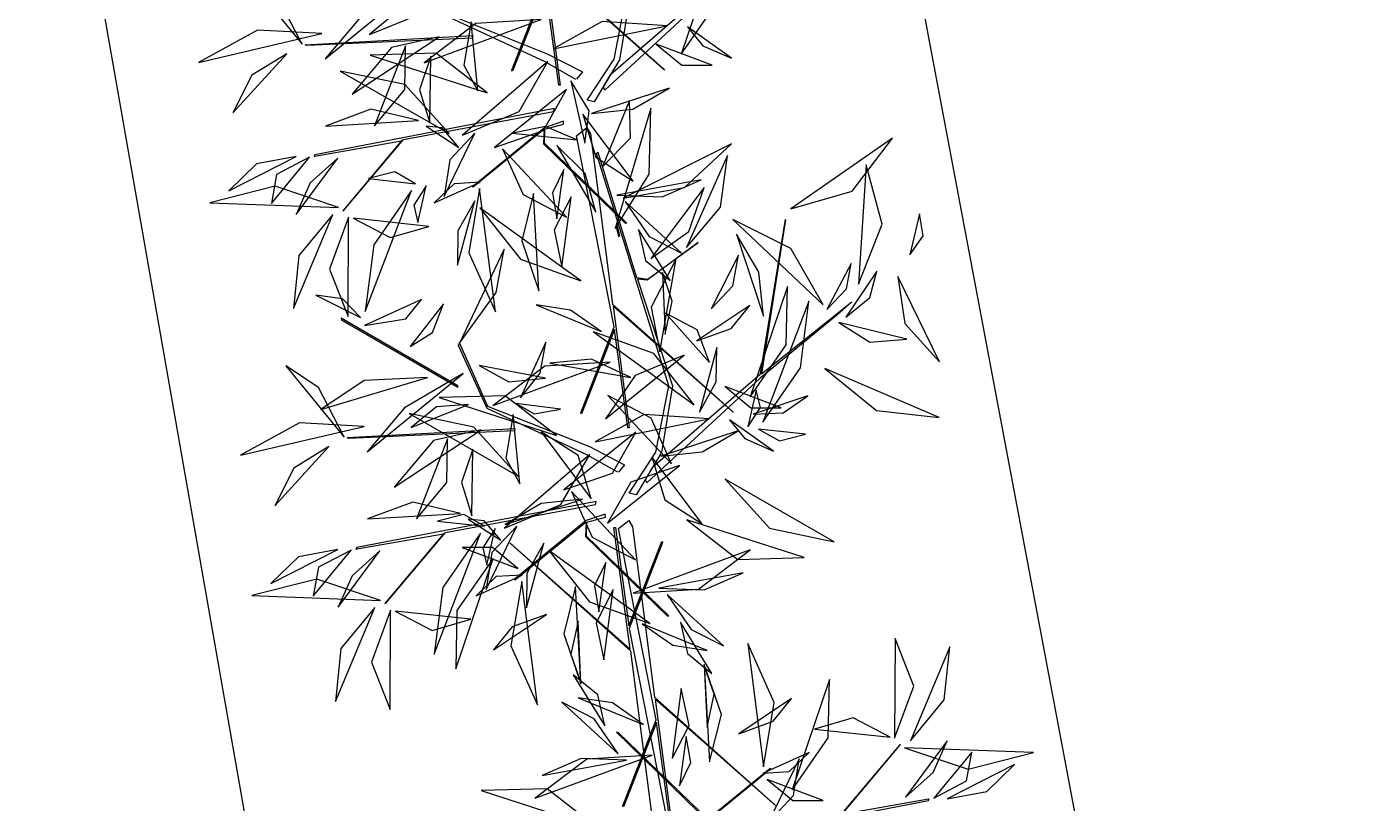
# Model space of a CAD drawing. Header units: centimetres. Extents: x 197412 to 267601, y -375791 to -305433.
# Drawn here: x 201035 to 203088, y -326125 to -324919 of the extents above; entities that cross this region are included whole.
import ezdxf

# ---------------------------------------------------------------- set-up
doc = ezdxf.new("R2010")
doc.units = ezdxf.units.CM
doc.layers.add('3-BAT C-Niveau 0', color=250, linetype='Continuous')

# ---------------------------------------------------------------- blocks, each defined once
blk = doc.blocks.new('Groupe-251-1')
at = {"linetype": 'Continuous', "flags": 128}
for points in [[(11946.31, -45302.78), (11950.47, -45296.41), (11952.47, -45286.13), (11941.25, -45250.03), (11941.42, -45249.82), (11947.47, -45269.27), (11949.18, -45269.55), (11956.99, -45263.86), (11949.08, -45269.71), (11947.58, -45269.56), (11953.01, -45286.08), (11951.34, -45296.48), (11949.96, -45298.7), (11966.66, -45284.26), (11970.54, -45260.32), (11966.85, -45284.26), (11980.87, -45273.06), (11978.45, -45275.17), (11966.65, -45284.9), (11949.04, -45301.18), (11948.85, -45300.67), (11949.96, -45298.7), (11947.37, -45303.01)], [(11958.31, -45298.08), (11939.62, -45281.54), (11942.13, -45300.44), (11941.89, -45300.42), (11939.83, -45285.2), (11934.71, -45298.27), (11934.62, -45298.1), (11939.77, -45284.77), (11933.94, -45255.1), (11935.55, -45253.83), (11936.1, -45254.8), (11939.51, -45281.25), (11958.14, -45297.9)], [(11902.8, -45294.27), (11902.57, -45294.15), (11928.55, -45292.73), (11928.53, -45293.12)], [(11942.61, -45306.02), (11939.66, -45307.03), (11928.49, -45316.19), (11928.66, -45316.16), (11939.62, -45307.2), (11939.51, -45309.52), (11952.17, -45321.8), (11952.44, -45321.84), (11939.7, -45309.44), (11939.75, -45307.26), (11942.62, -45306.5)], [(11969.02, -45351.26), (11950.33, -45334.72), (11952.84, -45353.62), (11952.61, -45353.6), (11950.54, -45338.37), (11945.42, -45351.44), (11945.33, -45351.28), (11950.48, -45337.95), (11944.65, -45308.27), (11946.26, -45307.01), (11946.81, -45307.98), (11950.22, -45334.43), (11968.85, -45351.07)]]:
    blk.add_lwpolyline(points, close=True, dxfattribs=at)
for points in [[(11944.55, -45299.53), (11939.76, -45296.79), (11924.28, -45289.64), (11919.81, -45279.85), (11919.98, -45279.5), (11924.34, -45289.25), (11940.12, -45295.55), (11945.57, -45298.36), (11944.65, -45299.48)], [(11904.03, -45311.44), (11917.51, -45309.08), (11908.38, -45319.91), (11908.53, -45319.85), (11917.82, -45308.87), (11941.08, -45304.52), (11941.21, -45304.07), (11904.04, -45311.22), (11903.92, -45311.46), (11903.99, -45311.45)]]:
    blk.add_lwpolyline(points, dxfattribs=at)
at = {"linetype": 'Continuous'}
for points in [[(11960.87, -45295.63, -207.25), (11966.49, -45287.58, -205.29), (11966.66, -45278.51, -201.98), (11966.66, -45278.51, -201.98), (11960.87, -45295.63, -207.25)], [(11902.08, -45294.06, -214.21), (11898.11, -45286.39, -211.43), (11893.03, -45283, -206.15), (11893.03, -45283, -206.15), (11902.08, -45294.06, -214.21)], [(11920.54, -45284.2, -210.1), (11911.45, -45289.53, -209.96), (11905.67, -45296.33, -205.95), (11905.67, -45296.33, -205.95), (11920.54, -45284.2, -210.1)], [(11921.37, -45289, -207.72), (11916.41, -45289.38, -206.62), (11912.51, -45292.58, -205.86), (11912.51, -45292.58, -205.86), (11921.37, -45289, -207.72)], [(11939.15, -45290.25, -225.36), (11929.04, -45290.88, -224.7), (11921, -45296.96, -224), (11921, -45296.96, -224), (11939.15, -45290.25, -225.36)], [(11958.72, -45291.21, -176.08), (11948.64, -45290.54, -174.79), (11941.01, -45294.8, -170.69), (11941.01, -45294.8, -170.69), (11958.72, -45291.21, -176.08)], [(11905.16, -45292.43, -223.19), (11895.16, -45291.87, -225.59), (11885.99, -45296.89, -225.79), (11885.99, -45296.89, -225.79), (11905.16, -45292.43, -223.19)], [(11905.16, -45292.43, -223.19), (11895.16, -45291.87, -225.59), (11885.99, -45296.89, -225.79), (11885.99, -45296.89, -225.79), (11905.16, -45292.43, -223.19)], [(11928.3, -45290.58, -198.87), (11927.19, -45297.31, -195.41), (11929.33, -45301.32, -190.33), (11929.33, -45301.32, -190.33), (11928.3, -45290.58, -198.87)], [(11961.85, -45291.4, -171.59), (11964.24, -45294.31, -169.03), (11968.7, -45296.26, -167.96), (11968.7, -45296.26, -167.96), (11961.85, -45291.4, -171.59)], [(11923.33, -45292.93, -233.25), (11915.96, -45294.6, -238.65), (11909.84, -45301.82, -241.93), (11909.84, -45301.82, -241.93), (11923.33, -45292.93, -233.25)], [(11913.33, -45306.76, -189.87), (11918.02, -45301.1, -186.93), (11918.14, -45294.33, -183.27), (11918.14, -45294.33, -183.27), (11913.33, -45306.76, -189.87)], [(11957.01, -45294.05, -215.21), (11960.97, -45297.31, -213.09), (11965.7, -45297.32, -210.46), (11965.7, -45297.32, -210.46), (11957.01, -45294.05, -215.21)], [(11899.73, -45295.54, -215.73), (11894.25, -45298.9, -216.78), (11891.32, -45304.72, -215.22), (11891.32, -45304.72, -215.22), (11899.73, -45295.54, -215.73)], [(11899.73, -45295.54, -215.73), (11894.25, -45298.9, -216.78), (11891.32, -45304.72, -215.22), (11891.32, -45304.72, -215.22), (11899.73, -45295.54, -215.73)], [(11930.81, -45301.63, -220.85), (11922.88, -45295.48, -221.31), (11912.63, -45295.76, -222.56), (11912.63, -45295.76, -222.56), (11930.81, -45301.63, -220.85)], [(11922.07, -45295.93, -229.03), (11920.28, -45301.13, -227.48), (11921.9, -45306.27, -225.66), (11921.9, -45306.27, -225.66), (11922.07, -45295.93, -229.03)], [(11924.87, -45307.92, -220.09), (11918, -45300.33, -220.53), (11907.98, -45298.23, -219.34), (11907.98, -45298.23, -219.34), (11924.87, -45307.92, -220.09)], [(11926.96, -45308.21, -178.9), (11935.73, -45304.5, -176.01), (11940.21, -45296.78, -172.29), (11940.21, -45296.78, -172.29), (11926.96, -45308.21, -178.9)], [(11926.96, -45308.21, -178.9), (11935.73, -45304.5, -176.01), (11940.21, -45296.78, -172.29), (11940.21, -45296.78, -172.29), (11926.96, -45308.21, -178.9)], [(11931.95, -45310.08, -210.57), (11939.53, -45307.49, -206.9), (11943.12, -45301.12, -202.54), (11943.12, -45301.12, -202.54), (11931.95, -45310.08, -210.57)], [(11946.99, -45304.84, -200.44), (11953.41, -45304.14, -199.26), (11959.02, -45300.9, -200.49), (11959.02, -45300.9, -200.49), (11946.99, -45304.84, -200.44)], [(11920.15, -45305.92, -200.41), (11912.76, -45304.14, -200.32), (11905.69, -45306.77, -200.54), (11905.69, -45306.77, -200.54), (11920.15, -45305.92, -200.41)], [(11926.38, -45310.08, -177.75), (11923.79, -45307.05, -175.38), (11921.31, -45306.79, -172.12), (11921.31, -45306.79, -172.12), (11926.38, -45310.08, -177.75)], [(11945.64, -45304.92, -200.73), (11947.66, -45311.61, -197.34), (11953.44, -45315.31, -193.77), (11953.44, -45315.31, -193.77), (11945.64, -45304.92, -200.73)], [(11945.64, -45304.92, -200.73), (11947.66, -45311.61, -197.34), (11953.44, -45315.31, -193.77), (11953.44, -45315.31, -193.77), (11945.64, -45304.92, -200.73)], [(11928.87, -45307.88, -207.06), (11924.99, -45312, -208.24), (11924.13, -45317.7, -209.24), (11924.13, -45317.7, -209.24), (11928.87, -45307.88, -207.06)], [(11933.18, -45310.32, -217.22), (11936.37, -45317.4, -219.34), (11943.08, -45320.94, -221.55), (11943.08, -45320.94, -221.55), (11933.18, -45310.32, -217.22)], [(11901.13, -45311.5, -174.84), (11895.01, -45312.64, -175.45), (11890.69, -45316.82, -176.76), (11890.69, -45316.82, -176.76), (11901.13, -45311.5, -174.84)], [(11903.2, -45311.62, -174.58), (11898.12, -45314.27, -172.2), (11897.3, -45318.77, -168.43), (11897.3, -45318.77, -168.43), (11903.2, -45311.62, -174.58)], [(11907.61, -45311.74, -186.97), (11903.31, -45315.59, -187.38), (11901.14, -45320.48, -185.5), (11901.14, -45320.48, -185.5), (11907.61, -45311.74, -186.97)], [(11919.68, -45315.72, -213.12), (11916.44, -45313.87, -210.71), (11912.39, -45314.92, -208.62), (11912.39, -45314.92, -208.62), (11919.68, -45315.72, -213.12)], [(11919.68, -45315.72, -213.12), (11916.44, -45313.87, -210.71), (11912.39, -45314.92, -208.62), (11912.39, -45314.92, -208.62), (11919.68, -45315.72, -213.12)], [(11942.69, -45313.53, -197.01), (11940.92, -45317.12, -196.39), (11941.62, -45321.19, -196.61), (11941.62, -45321.19, -196.61), (11942.69, -45313.53, -197.01)], [(11950.91, -45317.5, -183.78), (11957.94, -45317.78, -183.14), (11964, -45315.13, -184.94), (11964, -45315.13, -184.94), (11950.91, -45317.5, -183.78)], [(11907.74, -45319.41, -186.41), (11897.87, -45316.1, -187.61), (11887.77, -45318.67, -186.97), (11887.77, -45318.67, -186.97), (11907.74, -45319.41, -186.41)], [(11919.03, -45316.77, -212.64), (11913.18, -45325.23, -211.07), (11911.87, -45335.56, -212.06), (11911.87, -45335.56, -212.06), (11919.03, -45316.77, -212.64)], [(11919.03, -45316.77, -212.64), (11913.18, -45325.23, -211.07), (11911.87, -45335.56, -212.06), (11911.87, -45335.56, -212.06), (11919.03, -45316.77, -212.64)], [(11921.33, -45316.05, -212.09), (11919.41, -45319.05, -209.87), (11920.05, -45321.74, -207.1), (11920.05, -45321.74, -207.1), (11921.33, -45316.05, -212.09)], [(11921.33, -45316.05, -212.09), (11919.41, -45319.05, -209.87), (11920.05, -45321.74, -207.1), (11920.05, -45321.74, -207.1), (11921.33, -45316.05, -212.09)], [(11929.71, -45315.48, -179.83), (11925.66, -45315.73, -178.67), (11922.57, -45318.69, -177.99), (11922.57, -45318.69, -177.99), (11929.71, -45315.48, -179.83)], [(11929.62, -45316.47, -179.52), (11927.96, -45326.45, -178.73), (11932.07, -45335.63, -177.91), (11932.07, -45335.63, -177.91), (11929.62, -45316.47, -179.52)], [(11928.87, -45318.36, -204.62), (11926.24, -45323.05, -205.07), (11926.17, -45328.35, -204.23), (11926.17, -45328.35, -204.23), (11928.87, -45318.36, -204.62)], [(11938, -45317.25, -247.3), (11936.17, -45324.61, -244.69), (11938.82, -45332.37, -243.35), (11938.82, -45332.37, -243.35), (11938, -45317.25, -247.3)], [(11938, -45317.25, -247.3), (11936.17, -45324.61, -244.69), (11938.82, -45332.37, -243.35), (11938.82, -45332.37, -243.35), (11938, -45317.25, -247.3)], [(11943.82, -45317.74, -186.16), (11941.18, -45322.88, -185.75), (11942.39, -45328.62, -185.13), (11942.39, -45328.62, -185.13), (11943.82, -45317.74, -186.16)], [(11952.18, -45318.51, -176.88), (11955.91, -45323.92, -176.9), (11960.95, -45326.48, -174.04), (11960.95, -45326.48, -174.04), (11952.18, -45318.51, -176.88)], [(11906.84, -45320.5, -186.4), (11901.59, -45326.88, -186.75), (11900.75, -45335.09, -187), (11900.75, -45335.09, -187), (11906.84, -45320.5, -186.4)], [(11909.29, -45320.91, -182.25), (11906.32, -45328.98, -178.08), (11909.23, -45336.36, -173.29), (11909.23, -45336.36, -173.29), (11909.29, -45320.91, -182.25)], [(11909.99, -45321.07, -181.99), (11915.72, -45324.07, -181.12), (11921.72, -45322.34, -179.03), (11921.72, -45322.34, -179.03), (11909.99, -45321.07, -181.99)], [(11929.67, -45319.45, -204.31), (11935.97, -45327.44, -204.16), (11945.3, -45330.8, -202.67), (11945.3, -45330.8, -202.67), (11929.67, -45319.45, -204.31)], [(11954.26, -45322.81, -161.32), (11955.34, -45327.64, -161.24), (11959.16, -45330.75, -160.95), (11959.16, -45330.75, -160.95), (11954.26, -45322.81, -161.32)], [(11958.41, -45339.06, -223.21), (11959.5, -45333.96, -222.61), (11957.97, -45329.53, -220.88), (11957.97, -45329.53, -220.88), (11958.41, -45339.06, -223.21)], [(11958.41, -45339.06, -223.21), (11959.5, -45333.96, -222.61), (11957.97, -45329.53, -220.88), (11957.97, -45329.53, -220.88), (11958.41, -45339.06, -223.21)], [(11971.58, -45348.81, -207.25), (11977.2, -45340.75, -205.29), (11977.37, -45331.68, -201.98), (11977.37, -45331.68, -201.98), (11971.58, -45348.81, -207.25)], [(11948.45, -45338.65, -228.81), (11943.72, -45335.33, -229.15), (11938.4, -45334.52, -227.32), (11938.4, -45334.52, -227.32), (11948.45, -45338.65, -228.81)], [(11963.3, -45340.13, -210.84), (11968.63, -45338.18, -209.98), (11971.52, -45334.63, -207.2), (11971.52, -45334.63, -207.2), (11963.3, -45340.13, -210.84)], [(11949.87, -45343.43, -225.36), (11939.75, -45344.06, -224.7), (11931.71, -45350.14, -224), (11931.71, -45350.14, -224), (11949.87, -45343.43, -225.36)], [(11967.73, -45347.22, -215.21), (11971.68, -45350.49, -213.09), (11976.41, -45350.49, -210.46), (11976.41, -45350.49, -210.46), (11967.73, -45347.22, -215.21)], [(11941.52, -45354.8, -220.85), (11933.59, -45348.65, -221.31), (11923.34, -45348.93, -222.56), (11923.34, -45348.93, -222.56), (11941.52, -45354.8, -220.85)], [(11935.58, -45361.1, -220.09), (11928.71, -45353.51, -220.53), (11918.7, -45351.4, -219.34), (11918.7, -45351.4, -219.34), (11935.58, -45361.1, -220.09)], [(11957.71, -45358.02, -200.44), (11964.12, -45357.32, -199.26), (11969.73, -45354.07, -200.49), (11969.73, -45354.07, -200.49), (11957.71, -45358.02, -200.44)], [(11942.67, -45363.25, -210.57), (11950.24, -45360.67, -206.9), (11953.83, -45354.3, -202.54), (11953.83, -45354.3, -202.54), (11942.67, -45363.25, -210.57)], [(11956.36, -45358.09, -200.73), (11958.37, -45364.79, -197.34), (11964.16, -45368.49, -193.77), (11964.16, -45368.49, -193.77), (11956.36, -45358.09, -200.73)], [(11956.36, -45358.09, -200.73), (11958.37, -45364.79, -197.34), (11964.16, -45368.49, -193.77), (11964.16, -45368.49, -193.77), (11956.36, -45358.09, -200.73)], [(11943.89, -45363.5, -217.22), (11947.08, -45370.58, -219.34), (11953.79, -45374.11, -221.55), (11953.79, -45374.11, -221.55), (11943.89, -45363.5, -217.22)], [(11930.39, -45368.89, -213.12), (11927.15, -45367.05, -210.71), (11923.1, -45368.09, -208.62), (11923.1, -45368.09, -208.62), (11930.39, -45368.89, -213.12)], [(11930.39, -45368.89, -213.12), (11927.15, -45367.05, -210.71), (11923.1, -45368.09, -208.62), (11923.1, -45368.09, -208.62), (11930.39, -45368.89, -213.12)], [(11929.74, -45369.95, -212.64), (11923.89, -45378.41, -211.07), (11922.58, -45388.74, -212.06), (11922.58, -45388.74, -212.06), (11929.74, -45369.95, -212.64)], [(11929.74, -45369.95, -212.64), (11923.89, -45378.41, -211.07), (11922.58, -45388.74, -212.06), (11922.58, -45388.74, -212.06), (11929.74, -45369.95, -212.64)], [(11932.05, -45369.23, -212.09), (11930.12, -45372.23, -209.87), (11930.76, -45374.91, -207.1), (11930.76, -45374.91, -207.1), (11932.05, -45369.23, -212.09)], [(11932.05, -45369.23, -212.09), (11930.12, -45372.23, -209.87), (11930.76, -45374.91, -207.1), (11930.76, -45374.91, -207.1), (11932.05, -45369.23, -212.09)], [(11939.58, -45371.54, -204.62), (11936.96, -45376.23, -205.07), (11936.88, -45381.53, -204.23), (11936.88, -45381.53, -204.23), (11939.58, -45371.54, -204.62)], [(11940.38, -45372.63, -204.31), (11946.68, -45380.62, -204.16), (11956.01, -45383.97, -202.67), (11956.01, -45383.97, -202.67), (11940.38, -45372.63, -204.31)]]:
    blk.add_polyline3d(points, dxfattribs=at)
blk = doc.blocks.new('Groupe-255-1')
at = {"linetype": 'Continuous', "flags": 128}
for points in [[(11952.82, -45363.76), (11956.98, -45357.4), (11958.99, -45347.11), (11947.76, -45311.01), (11947.94, -45310.81), (11953.98, -45330.26), (11955.69, -45330.53), (11963.5, -45324.85), (11955.6, -45330.7), (11954.09, -45330.55), (11959.52, -45347.07), (11957.85, -45357.46), (11956.47, -45359.69), (11973.17, -45345.25), (11977.06, -45321.3), (11973.36, -45345.24), (11987.38, -45334.05), (11984.97, -45336.16), (11973.16, -45345.88), (11955.55, -45362.16), (11955.36, -45361.66), (11956.47, -45359.69), (11953.88, -45363.99)], [(11926.25, -45347.31), (11926.25, -45347.12), (11908.16, -45336.6), (11908.2, -45336.87)], [(11909.31, -45355.25), (11909.09, -45355.13), (11935.07, -45353.71), (11935.04, -45354.1)], [(11949.12, -45367.01), (11946.17, -45368.01), (11935, -45377.17), (11935.18, -45377.14), (11946.13, -45368.19), (11946.03, -45370.5), (11958.69, -45382.78), (11958.95, -45382.82), (11946.21, -45370.42), (11946.27, -45368.24), (11949.13, -45367.48)], [(11975.53, -45412.25), (11956.84, -45395.71), (11959.36, -45414.6), (11959.12, -45414.58), (11957.05, -45399.36), (11951.93, -45412.43), (11951.84, -45412.27), (11956.99, -45398.93), (11951.16, -45369.26), (11952.77, -45367.99), (11953.33, -45368.96), (11956.73, -45395.42), (11975.36, -45412.06)], [(11934.28, -45371.44), (11952.97, -45387.98), (11950.45, -45369.08), (11950.69, -45369.1), (11952.76, -45384.33), (11957.88, -45371.26), (11957.97, -45371.42), (11952.82, -45384.75), (11958.65, -45414.43), (11957.04, -45415.69), (11956.48, -45414.72), (11953.08, -45388.27), (11934.45, -45371.63)], [(11960.69, -45416.68), (11963.64, -45415.67), (11974.81, -45406.51), (11974.63, -45406.54), (11963.68, -45415.49), (11963.78, -45413.18), (11951.12, -45400.9), (11950.86, -45400.86), (11963.6, -45413.26), (11963.54, -45415.44), (11960.68, -45416.2)]]:
    blk.add_lwpolyline(points, close=True, dxfattribs=at)
for points in [[(11951.06, -45360.52), (11946.27, -45357.78), (11930.79, -45350.63), (11926.32, -45340.83), (11926.49, -45340.49), (11930.86, -45350.23), (11946.64, -45356.53), (11952.08, -45359.34), (11951.16, -45360.47)], [(11910.54, -45372.42), (11924.02, -45370.07), (11914.9, -45380.89), (11915.04, -45380.84), (11924.33, -45369.85), (11947.59, -45365.5), (11947.72, -45365.06), (11910.55, -45372.2), (11910.43, -45372.44), (11910.5, -45372.43)], [(11999.27, -45411.26), (11985.79, -45413.62), (11994.91, -45402.79), (11994.77, -45402.85), (11985.48, -45413.83), (11962.22, -45418.18), (11962.09, -45418.63), (11999.26, -45411.48), (11999.38, -45411.24), (11999.31, -45411.25)]]:
    blk.add_lwpolyline(points, dxfattribs=at)
at = {"linetype": 'Continuous'}
for points in [[(11945.95, -45309.42, -183.73), (11946.59, -45304.42, -181.29), (11943.77, -45299.74, -179.52), (11943.77, -45299.74, -179.52), (11945.95, -45309.42, -183.73)], [(11948.66, -45313.12, -194.21), (11953.03, -45308.59, -192.81), (11952.89, -45302.83, -190.06), (11952.89, -45302.83, -190.06), (11948.66, -45313.12, -194.21)], [(11948.66, -45313.12, -194.21), (11953.03, -45308.59, -192.81), (11952.89, -45302.83, -190.06), (11952.89, -45302.83, -190.06), (11948.66, -45313.12, -194.21)], [(11950.65, -45322.66, -206.43), (11955.93, -45314.26, -204.4), (11956.19, -45304, -204.36), (11956.19, -45304, -204.36), (11950.65, -45322.66, -206.43)], [(11950.65, -45322.66, -206.43), (11955.93, -45314.26, -204.4), (11956.19, -45304, -204.36), (11956.19, -45304, -204.36), (11950.65, -45322.66, -206.43)], [(11944.7, -45308.93, -183.47), (11939.86, -45306.85, -183.7), (11934.74, -45307.86, -184.07), (11934.74, -45307.86, -184.07), (11944.7, -45308.93, -183.47)], [(11944.7, -45308.93, -183.47), (11939.86, -45306.85, -183.7), (11934.74, -45307.86, -184.07), (11934.74, -45307.86, -184.07), (11944.7, -45308.93, -183.47)], [(11977.9, -45319.63, -215.07), (11987.42, -45316.9, -213.8), (11993.66, -45308.63, -214.42), (11993.66, -45308.63, -214.42), (11977.9, -45319.63, -215.07)], [(11947.67, -45320.15, -199.98), (11946, -45314.12, -200.36), (11941.62, -45309.81, -199.46), (11941.62, -45309.81, -199.46), (11947.67, -45320.15, -199.98)], [(11951.91, -45317.95, -194.97), (11961.41, -45316.33, -192.57), (11968.71, -45309.53, -191.31), (11968.71, -45309.53, -191.31), (11951.91, -45317.95, -194.97)], [(11961.69, -45325.64, -201.48), (11966.99, -45319.38, -202.35), (11968.06, -45311.34, -201.76), (11968.06, -45311.34, -201.76), (11961.69, -45325.64, -201.48)], [(11988.42, -45331.31, -228.35), (11992.09, -45322, -229.1), (11989.57, -45312.79, -232.12), (11989.57, -45312.79, -232.12), (11988.42, -45331.31, -228.35)], [(11956.16, -45327.32, -207.16), (11962.09, -45323.14, -205.48), (11964.43, -45316.33, -203.83), (11964.43, -45316.33, -203.83), (11956.16, -45327.32, -207.16)], [(11956.16, -45327.32, -207.16), (11962.09, -45323.14, -205.48), (11964.43, -45316.33, -203.83), (11964.43, -45316.33, -203.83), (11956.16, -45327.32, -207.16)], [(11982.92, -45334.51, -228.97), (11977.92, -45325.79, -227.8), (11968.92, -45321.26, -227.09), (11968.92, -45321.26, -227.09), (11982.92, -45334.51, -228.97)], [(11996.35, -45326.74, -211.21), (11998.41, -45323.79, -209.03), (11997.84, -45320.41, -206.71), (11997.84, -45320.41, -206.71), (11996.35, -45326.74, -211.21)], [(11996.35, -45326.74, -211.21), (11998.41, -45323.79, -209.03), (11997.84, -45320.41, -206.71), (11997.84, -45320.41, -206.71), (11996.35, -45326.74, -211.21)], [(11951.17, -45323.91, -203.84), (11951.39, -45323.8, -203.87), (11950.94, -45322.12, -202.04), (11950.73, -45322.22, -202.02), (11951.17, -45323.91, -203.84)], [(11973.65, -45336.29, -196.26), (11972.93, -45329.43, -195.05), (11969.45, -45323.57, -196.39), (11969.45, -45323.57, -196.39), (11973.65, -45336.29, -196.26)], [(11926.49, -45340.49, -197.23), (11932.16, -45332.61, -194.28), (11933.43, -45325.87, -188.42), (11933.43, -45325.87, -188.42), (11926.49, -45340.49, -197.23)], [(11960.12, -45327.39, -188.89), (11956.25, -45334.89, -185.79), (11957.56, -45341.84, -181.22), (11957.56, -45341.84, -181.22), (11960.12, -45327.39, -188.89)], [(11965.52, -45335.17, -195.33), (11968.9, -45331.57, -195.1), (11969.78, -45326.84, -194.26), (11969.78, -45326.84, -194.26), (11965.52, -45335.17, -195.33)], [(11983.47, -45335.23, -229.3), (11986.55, -45332.04, -228.25), (11987.25, -45328.09, -226.49), (11987.25, -45328.09, -226.49), (11983.47, -45335.23, -229.3)], [(11986.43, -45336.44, -232.75), (11990.17, -45333.37, -233.5), (11991.27, -45329.32, -235.42), (11991.27, -45329.32, -235.42), (11986.43, -45336.44, -232.75)], [(11994.52, -45330.14, -212.86), (11995.58, -45337.41, -209.91), (12000.99, -45343.37, -208.14), (12000.99, -45343.37, -208.14), (11994.52, -45330.14, -212.86)], [(11994.52, -45330.14, -212.86), (11995.58, -45337.41, -209.91), (12000.99, -45343.37, -208.14), (12000.99, -45343.37, -208.14), (11994.52, -45330.14, -212.86)], [(11911.13, -45336.5, -211.6), (11908.32, -45333.61, -211.07), (11904.22, -45333.03, -211.1), (11904.22, -45333.03, -211.1), (11911.13, -45336.5, -211.6)], [(11911.77, -45337.74, -202.5), (11918.17, -45336.72, -200.11), (11920.59, -45333.67, -195.35), (11920.59, -45333.67, -195.35), (11911.77, -45337.74, -202.5)], [(11918.82, -45340.98, -218.46), (11922.28, -45338.83, -216.39), (11924.01, -45334.39, -215.43), (11924.01, -45334.39, -215.43), (11918.82, -45340.98, -218.46)], [(11973.56, -45352.75, -212.64), (11979.41, -45344.29, -211.07), (11980.71, -45333.96, -212.06), (11980.71, -45333.96, -212.06), (11973.56, -45352.75, -212.64)], [(11973.56, -45352.75, -212.64), (11979.41, -45344.29, -211.07), (11980.71, -45333.96, -212.06), (11980.71, -45333.96, -212.06), (11973.56, -45352.75, -212.64)], [(11965.28, -45343.47, -184.69), (11963.36, -45338.41, -183.17), (11958.44, -45335.84, -181.63), (11958.44, -45335.84, -181.63), (11965.28, -45343.47, -184.69)], [(11985.33, -45337.25, -232.48), (11990.14, -45340.32, -232.45), (11995.9, -45339.85, -231.83), (11995.9, -45339.85, -231.83), (11985.33, -45337.25, -232.48)], [(11962.92, -45350.07, -204.31), (11956.62, -45342.08, -204.16), (11947.28, -45338.73, -202.67), (11947.28, -45338.73, -202.67), (11962.92, -45350.07, -204.31)], [(11935.97, -45348.95, -202.12), (11939.01, -45345.12, -201.54), (11939.88, -45340.32, -202.14), (11939.88, -45340.32, -202.14), (11935.97, -45348.95, -202.12)], [(11963.72, -45351.16, -204.62), (11966.34, -45346.47, -205.07), (11966.42, -45341.17, -204.23), (11966.42, -45341.17, -204.23), (11963.72, -45351.16, -204.62)], [(11953.09, -45345.81, -185.42), (11946.99, -45342.95, -185.31), (11940.52, -45343.58, -184.01), (11940.52, -45343.58, -184.01), (11953.09, -45345.81, -185.42)], [(11961.37, -45342.36, -205.3), (11953.73, -45345.51, -204.92), (11949.14, -45352.23, -203.9), (11949.14, -45352.23, -203.9), (11961.37, -45342.36, -205.3)], [(11908.59, -45355.05, -214.21), (11904.63, -45347.38, -211.43), (11899.54, -45343.99, -206.15), (11899.54, -45343.99, -206.15), (11908.59, -45355.05, -214.21)], [(11921.53, -45345.78, -221.24), (11911.72, -45346.28, -218.96), (11905, -45350.78, -214.31), (11905, -45350.78, -214.31), (11921.53, -45345.78, -221.24)], [(11927.05, -45345.18, -210.1), (11917.97, -45350.52, -209.96), (11912.18, -45357.32, -205.95), (11912.18, -45357.32, -205.95), (11927.05, -45345.18, -210.1)], [(11929.57, -45343.94, -199.77), (11934.14, -45346.5, -197.57), (11939.85, -45345.92, -196.35), (11939.85, -45345.92, -196.35), (11929.57, -45343.94, -199.77)], [(11983.16, -45344.39, -223.66), (11991.18, -45350.94, -222.36), (12000.93, -45352.01, -219.58), (12000.93, -45352.01, -219.58), (11983.16, -45344.39, -223.66)], [(11971.25, -45353.47, -212.09), (11973.18, -45350.47, -209.87), (11972.54, -45347.79, -207.1), (11972.54, -45347.79, -207.1), (11971.25, -45353.47, -212.09)], [(11971.25, -45353.47, -212.09), (11973.18, -45350.47, -209.87), (11972.54, -45347.79, -207.1), (11972.54, -45347.79, -207.1), (11971.25, -45353.47, -212.09)], [(11927.89, -45349.99, -207.72), (11922.92, -45350.37, -206.62), (11919.02, -45353.56, -205.86), (11919.02, -45353.56, -205.86), (11927.89, -45349.99, -207.72)], [(11935.27, -45349.85, -202.35), (11938.09, -45351.44, -200.21), (11942.14, -45350.73, -199.09), (11942.14, -45350.73, -199.09), (11935.27, -45349.85, -202.35)], [(11959.41, -45359.2, -217.22), (11956.22, -45352.12, -219.34), (11949.51, -45348.58, -221.55), (11949.51, -45348.58, -221.55), (11959.41, -45359.2, -217.22)], [(11972.06, -45351.49, -172.05), (11976.7, -45351.28, -171.7), (11980.54, -45348.66, -172.02), (11980.54, -45348.66, -172.02), (11972.06, -45351.49, -172.05)], [(11972.06, -45351.49, -172.05), (11976.7, -45351.28, -171.7), (11980.54, -45348.66, -172.02), (11980.54, -45348.66, -172.02), (11972.06, -45351.49, -172.05)], [(11934.81, -45351.56, -198.87), (11933.7, -45358.3, -195.41), (11935.84, -45362.3, -190.33), (11935.84, -45362.3, -190.33), (11934.81, -45351.56, -198.87)], [(11965.23, -45352.2, -176.08), (11955.15, -45351.53, -174.79), (11947.52, -45355.79, -170.69), (11947.52, -45355.79, -170.69), (11965.23, -45352.2, -176.08)], [(11911.68, -45353.42, -223.19), (11901.67, -45352.85, -225.59), (11892.5, -45357.87, -225.79), (11892.5, -45357.87, -225.79), (11911.68, -45353.42, -223.19)], [(11911.68, -45353.42, -223.19), (11901.67, -45352.85, -225.59), (11892.5, -45357.87, -225.79), (11892.5, -45357.87, -225.79), (11911.68, -45353.42, -223.19)], [(11929.85, -45353.91, -233.25), (11922.47, -45355.58, -238.65), (11916.35, -45362.8, -241.93), (11916.35, -45362.8, -241.93), (11929.85, -45353.91, -233.25)], [(11968.36, -45352.38, -171.59), (11970.76, -45355.29, -169.03), (11975.21, -45357.25, -167.96), (11975.21, -45357.25, -167.96), (11968.36, -45352.38, -171.59)], [(11972.91, -45353.81, -213.12), (11976.14, -45355.65, -210.71), (11980.2, -45354.61, -208.62), (11980.2, -45354.61, -208.62), (11972.91, -45353.81, -213.12)], [(11972.91, -45353.81, -213.12), (11976.14, -45355.65, -210.71), (11980.2, -45354.61, -208.62), (11980.2, -45354.61, -208.62), (11972.91, -45353.81, -213.12)], [(11919.84, -45367.74, -189.87), (11924.54, -45362.09, -186.93), (11924.65, -45355.32, -183.27), (11924.65, -45355.32, -183.27), (11919.84, -45367.74, -189.87)], [(11946.94, -45364.61, -200.73), (11944.93, -45357.91, -197.34), (11939.14, -45354.21, -193.77), (11939.14, -45354.21, -193.77), (11946.94, -45364.61, -200.73)], [(11946.94, -45364.61, -200.73), (11944.93, -45357.91, -197.34), (11939.14, -45354.21, -193.77), (11939.14, -45354.21, -193.77), (11946.94, -45364.61, -200.73)], [(11906.24, -45356.53, -215.73), (11900.77, -45359.88, -216.78), (11897.83, -45365.71, -215.22), (11897.83, -45365.71, -215.22), (11906.24, -45356.53, -215.73)], [(11906.24, -45356.53, -215.73), (11900.77, -45359.88, -216.78), (11897.83, -45365.71, -215.22), (11897.83, -45365.71, -215.22), (11906.24, -45356.53, -215.73)], [(11928.58, -45356.92, -229.03), (11926.79, -45362.11, -227.48), (11928.41, -45367.26, -225.66), (11928.41, -45367.26, -225.66), (11928.58, -45356.92, -229.03)], [(11933.47, -45369.2, -178.9), (11942.24, -45365.49, -176.01), (11946.72, -45357.76, -172.29), (11946.72, -45357.76, -172.29), (11933.47, -45369.2, -178.9)], [(11933.47, -45369.2, -178.9), (11942.24, -45365.49, -176.01), (11946.72, -45357.76, -172.29), (11946.72, -45357.76, -172.29), (11933.47, -45369.2, -178.9)], [(11960.63, -45359.45, -210.57), (11953.06, -45362.03, -206.9), (11949.47, -45368.4, -202.54), (11949.47, -45368.4, -202.54), (11960.63, -45359.45, -210.57)], [(11967.72, -45361.6, -220.09), (11974.59, -45369.19, -220.53), (11984.6, -45371.3, -219.34), (11984.6, -45371.3, -219.34), (11967.72, -45361.6, -220.09)], [(11926.66, -45366.91, -200.41), (11919.27, -45365.13, -200.32), (11912.2, -45367.76, -200.54), (11912.2, -45367.76, -200.54), (11926.66, -45366.91, -200.41)], [(11945.59, -45364.68, -200.44), (11939.18, -45365.38, -199.26), (11933.57, -45368.62, -200.49), (11933.57, -45368.62, -200.49), (11945.59, -45364.68, -200.44)], [(11932.89, -45371.07, -177.75), (11930.31, -45368.04, -175.38), (11927.82, -45367.78, -172.12), (11927.82, -45367.78, -172.12), (11932.89, -45371.07, -177.75)], [(11961.78, -45367.89, -220.85), (11969.7, -45374.05, -221.31), (11979.96, -45373.76, -222.56), (11979.96, -45373.76, -222.56), (11961.78, -45367.89, -220.85)], [(11935.39, -45368.87, -207.06), (11931.5, -45372.98, -208.24), (11930.64, -45378.69, -209.24), (11930.64, -45378.69, -209.24), (11935.39, -45368.87, -207.06)], [(11907.64, -45372.48, -174.84), (11901.52, -45373.62, -175.45), (11897.21, -45377.8, -176.76), (11897.21, -45377.8, -176.76), (11907.64, -45372.48, -174.84)], [(11909.71, -45372.61, -174.58), (11904.63, -45375.26, -172.2), (11903.81, -45379.75, -168.43), (11903.81, -45379.75, -168.43), (11909.71, -45372.61, -174.58)], [(11935.57, -45375.47, -215.21), (11931.62, -45372.21, -213.09), (11926.89, -45372.2, -210.46), (11926.89, -45372.2, -210.46), (11935.57, -45375.47, -215.21)], [(11953.43, -45379.27, -225.36), (11963.55, -45378.64, -224.7), (11971.59, -45372.56, -224), (11971.59, -45372.56, -224), (11953.43, -45379.27, -225.36)], [(11914.12, -45372.73, -186.97), (11909.82, -45376.58, -187.38), (11907.65, -45381.46, -185.5), (11907.65, -45381.46, -185.5), (11914.12, -45372.73, -186.97)], [(11931.72, -45373.89, -207.25), (11926.1, -45381.95, -205.29), (11925.93, -45391.02, -201.98), (11925.93, -45391.02, -201.98), (11931.72, -45373.89, -207.25)], [(11949.21, -45374.51, -197.01), (11947.44, -45378.11, -196.39), (11948.13, -45382.18, -196.61), (11948.13, -45382.18, -196.61), (11949.21, -45374.51, -197.01)], [(11936.22, -45376.46, -179.83), (11932.18, -45376.71, -178.67), (11929.09, -45379.68, -177.99), (11929.09, -45379.68, -177.99), (11936.22, -45376.46, -179.83)], [(11957.42, -45378.48, -183.78), (11964.45, -45378.77, -183.14), (11970.51, -45376.12, -184.94), (11970.51, -45376.12, -184.94), (11957.42, -45378.48, -183.78)], [(11914.26, -45380.39, -186.41), (11904.38, -45377.09, -187.61), (11894.28, -45379.66, -186.97), (11894.28, -45379.66, -186.97), (11914.26, -45380.39, -186.41)], [(11936.14, -45377.45, -179.52), (11934.47, -45387.43, -178.73), (11938.59, -45396.62, -177.91), (11938.59, -45396.62, -177.91), (11936.14, -45377.45, -179.52)], [(11944.51, -45378.24, -247.3), (11942.68, -45385.6, -244.69), (11945.33, -45393.36, -243.35), (11945.33, -45393.36, -243.35), (11944.51, -45378.24, -247.3)], [(11944.51, -45378.24, -247.3), (11942.68, -45385.6, -244.69), (11945.33, -45393.36, -243.35), (11945.33, -45393.36, -243.35), (11944.51, -45378.24, -247.3)], [(11950.33, -45378.73, -186.16), (11947.69, -45383.86, -185.75), (11948.9, -45389.6, -185.13), (11948.9, -45389.6, -185.13), (11950.33, -45378.73, -186.16)], [(11958.69, -45379.49, -176.88), (11962.42, -45384.91, -176.9), (11967.46, -45387.46, -174.04), (11967.46, -45387.46, -174.04), (11958.69, -45379.49, -176.88)], [(11913.35, -45381.48, -186.4), (11908.1, -45387.87, -186.75), (11907.26, -45396.07, -187), (11907.26, -45396.07, -187), (11913.35, -45381.48, -186.4)], [(11915.8, -45381.89, -182.25), (11912.83, -45389.97, -178.08), (11915.74, -45397.35, -173.29), (11915.74, -45397.35, -173.29), (11915.8, -45381.89, -182.25)], [(11916.5, -45382.05, -181.99), (11922.24, -45385.05, -181.12), (11928.24, -45383.33, -179.03), (11928.24, -45383.33, -179.03), (11916.5, -45382.05, -181.99)], [(11940, -45382.57, -210.84), (11934.67, -45384.52, -209.98), (11931.78, -45388.07, -207.2), (11931.78, -45388.07, -207.2), (11940, -45382.57, -210.84)], [(11944.89, -45383.64, -223.21), (11943.79, -45388.74, -222.61), (11945.33, -45393.17, -220.88), (11945.33, -45393.17, -220.88), (11944.89, -45383.64, -223.21)], [(11944.89, -45383.64, -223.21), (11943.79, -45388.74, -222.61), (11945.33, -45393.17, -220.88), (11945.33, -45393.17, -220.88), (11944.89, -45383.64, -223.21)], [(11954.84, -45384.05, -228.81), (11959.58, -45387.37, -229.15), (11964.9, -45388.17, -227.32), (11964.9, -45388.17, -227.32), (11954.84, -45384.05, -228.81)], [(11960.77, -45383.8, -161.32), (11961.85, -45388.62, -161.24), (11965.67, -45391.73, -160.95), (11965.67, -45391.73, -160.95), (11960.77, -45383.8, -161.32)], [(11994.01, -45401.79, -182.25), (11996.98, -45393.72, -178.08), (11994.07, -45386.33, -173.29), (11994.07, -45386.33, -173.29), (11994.01, -45401.79, -182.25)], [(11973.67, -45406.23, -179.52), (11975.34, -45396.25, -178.73), (11971.22, -45387.07, -177.91), (11971.22, -45387.07, -177.91), (11973.67, -45406.23, -179.52)], [(11996.46, -45402.2, -186.4), (12001.71, -45395.81, -186.75), (12002.55, -45387.61, -187), (12002.55, -45387.61, -187), (11996.46, -45402.2, -186.4)], [(11965.3, -45405.45, -247.3), (11967.13, -45398.09, -244.69), (11964.48, -45390.33, -243.35), (11964.48, -45390.33, -243.35), (11965.3, -45405.45, -247.3)], [(11965.3, -45405.45, -247.3), (11967.13, -45398.09, -244.69), (11964.48, -45390.33, -243.35), (11964.48, -45390.33, -243.35), (11965.3, -45405.45, -247.3)], [(11964.92, -45400.05, -223.21), (11966.02, -45394.95, -222.61), (11964.48, -45390.52, -220.88), (11964.48, -45390.52, -220.88), (11964.92, -45400.05, -223.21)], [(11964.92, -45400.05, -223.21), (11966.02, -45394.95, -222.61), (11964.48, -45390.52, -220.88), (11964.48, -45390.52, -220.88), (11964.92, -45400.05, -223.21)], [(11949.04, -45399.89, -161.32), (11947.96, -45395.06, -161.24), (11944.14, -45391.95, -160.95), (11944.14, -45391.95, -160.95), (11949.04, -45399.89, -161.32)], [(11978.09, -45409.79, -207.25), (11983.71, -45401.74, -205.29), (11983.88, -45392.67, -201.98), (11983.88, -45392.67, -201.98), (11978.09, -45409.79, -207.25)], [(11959.48, -45404.96, -186.16), (11962.12, -45399.82, -185.75), (11960.91, -45394.08, -185.13), (11960.91, -45394.08, -185.13), (11959.48, -45404.96, -186.16)], [(11951.12, -45404.19, -176.88), (11947.39, -45398.77, -176.9), (11942.35, -45396.22, -174.04), (11942.35, -45396.22, -174.04), (11951.12, -45404.19, -176.88)], [(11954.97, -45399.64, -228.81), (11950.24, -45396.32, -229.15), (11944.91, -45395.51, -227.32), (11944.91, -45395.51, -227.32), (11954.97, -45399.64, -228.81)], [(11969.81, -45401.12, -210.84), (11975.14, -45399.16, -209.98), (11978.03, -45395.62, -207.2), (11978.03, -45395.62, -207.2), (11969.81, -45401.12, -210.84)], [(11993.31, -45401.63, -181.99), (11987.57, -45398.63, -181.12), (11981.57, -45400.36, -179.03), (11981.57, -45400.36, -179.03), (11993.31, -45401.63, -181.99)], [(11960.61, -45409.17, -197.01), (11962.37, -45405.58, -196.39), (11961.68, -45401.5, -196.61), (11961.68, -45401.5, -196.61), (11960.61, -45409.17, -197.01)], [(11995.56, -45403.29, -186.41), (12005.43, -45406.59, -187.61), (12015.53, -45404.03, -186.97), (12015.53, -45404.03, -186.97), (11995.56, -45403.29, -186.41)], [(11995.69, -45410.96, -186.97), (11999.99, -45407.11, -187.38), (12002.16, -45402.22, -185.5), (12002.16, -45402.22, -185.5), (11995.69, -45410.96, -186.97)], [(11956.38, -45404.41, -225.36), (11946.26, -45405.04, -224.7), (11938.22, -45411.12, -224), (11938.22, -45411.12, -224), (11956.38, -45404.41, -225.36)], [(11952.39, -45405.2, -183.78), (11945.36, -45404.92, -183.14), (11939.3, -45407.56, -184.94), (11939.3, -45407.56, -184.94), (11952.39, -45405.2, -183.78)], [(11973.59, -45407.22, -179.83), (11977.63, -45406.97, -178.67), (11980.73, -45404, -177.99), (11980.73, -45404, -177.99), (11973.59, -45407.22, -179.83)], [(11974.43, -45414.82, -207.06), (11978.31, -45410.7, -208.24), (11979.17, -45404.99, -209.24), (11979.17, -45404.99, -209.24), (11974.43, -45414.82, -207.06)], [(12000.1, -45411.08, -174.58), (12005.18, -45408.43, -172.2), (12006, -45403.93, -168.43), (12006, -45403.93, -168.43), (12000.1, -45411.08, -174.58)], [(12002.17, -45411.2, -174.84), (12008.29, -45410.06, -175.45), (12012.6, -45405.88, -176.76), (12012.6, -45405.88, -176.76), (12002.17, -45411.2, -174.84)], [(11974.24, -45408.21, -215.21), (11978.19, -45411.48, -213.09), (11982.92, -45411.48, -210.46), (11982.92, -45411.48, -210.46), (11974.24, -45408.21, -215.21)], [(11948.03, -45415.79, -220.85), (11940.11, -45409.64, -221.31), (11929.85, -45409.92, -222.56), (11929.85, -45409.92, -222.56), (11948.03, -45415.79, -220.85)]]:
    blk.add_polyline3d(points, dxfattribs=at)
blk = doc.blocks.new('Groupe-261-1')
for name in ['Groupe-251-1', 'Groupe-255-1']:
    blk.add_blockref(name, (0, 0))

msp = doc.modelspace()

# ---------------------------------------------------------------- linework, layer by layer
at = {"layer": '3-BAT C-Niveau 0'}
msp.add_line((199541.4, -315717.6), (204036.8, -341295), dxfattribs=at)
at = {"layer": '3-BAT C-Niveau 0', "flags": 128}
msp.add_lwpolyline([(205565, -320010.2), (213361.5, -318533.7), (212905.6, -316126.6), (201192.4, -318344.7), (203611.5, -331182.8), (207540.1, -330438.1), (206580.6, -325371.5), (204123.9, -325836.8), (203379.6, -321906.6), (205836.1, -321441.4)], close=True, dxfattribs=at)

# ---------------------------------------------------------------- block references
at = {"layer": '3-BAT C-Niveau 0', "xscale": 10, "yscale": 10, "zscale": 10}
msp.add_blockref('Groupe-261-1', (82441.7, 127994.6), dxfattribs=at)

doc.saveas('drawing.dxf')
